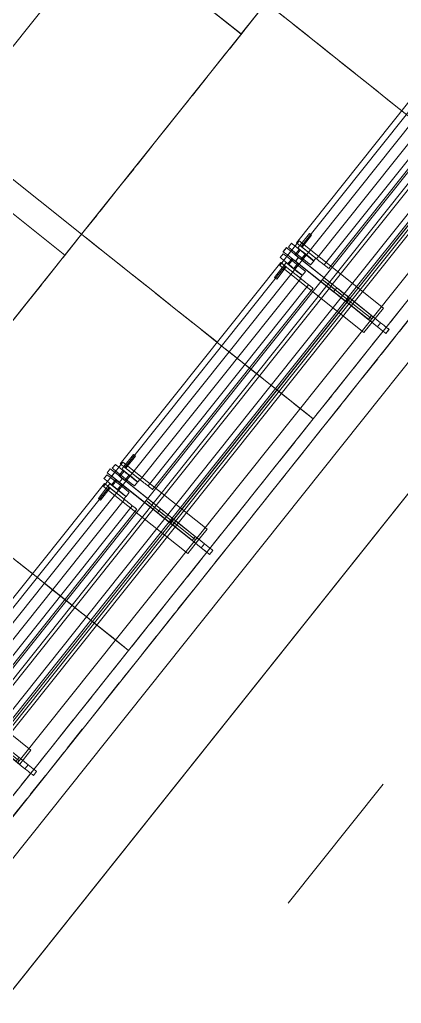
# Model space of a CAD drawing. Header units: millimetres. Extents: x -50172 to 90294, y -80883 to 25069.
# Drawn here: x -10963 to -10255, y -64089 to -62262 of the extents above; entities that cross this region are included whole.
import ezdxf
from ezdxf.enums import TextEntityAlignment as Align

# ---------------------------------------------------------------- set-up
doc = ezdxf.new("R2010")
doc.units = ezdxf.units.MM
doc.header["$MEASUREMENT"] = 0
for name, pattern in [('Dashed', [564.444447, 282.222223, -282.222223]), ('Double Dashed', [1093.611073, 529.166651, -211.666656, 141.111112, -211.666656]), ('Hidden Line', [55, 45, -10])]:
    doc.linetypes.add(name, pattern=pattern)
for name, color, linetype in [('A-20-M_Floor_Slab', 7, 'Continuous'), ('A-25-M_Wall_Ext', 7, 'Continuous'), ('New_A-05-M_Gross_Int_Plant', 7, 'Continuous'), ('New_A-15-MG_Structural_Grid_Phase_2', 7, 'Continuous'), ('New_A-20-M_Floor_Slab', 7, 'Continuous'), ('New_A-35-M_FFE_Fixed', 7, 'Continuous')]:
    doc.layers.add(name, color=color, linetype=linetype)
for name, color, linetype, lineweight in [('A-20-M_Floor_Slab_Pen_No__89', 8, 'Continuous', 20), ('A-25-M_Wall_Ext_Pen_No__1', 7, 'Continuous', 13), ('New_A-20-M_Floor_Slab_Pen_No__89', 8, 'Continuous', 20), ('New_A-35-M_FFE_Fixed_Pen_No__1', 7, 'Continuous', 13), ('New_A-35-M_FFE_Fixed_Pen_No__101', 252, 'Continuous', 15), ('New_A-35-M_FFE_Fixed_Pen_No__93', 8, 'Continuous', 13), ('New_A-95-P_Drawing_Pen_No__1', 7, 'Continuous', 13), ('New_ArchiCAD Zone Stamps_Pen_No__6', 7, 'Continuous', 35)]:
    doc.layers.add(name, color=color, linetype=linetype, lineweight=lineweight)
for name, color, linetype, lineweight, true_color in [('A-25-M_Wall_Ext_Pen_No__107', 7, 'Continuous', 15, 0xa6a6a6), ('New_A-05-M_Gross_Int_Plant_Pen_No__74', 7, 'Continuous', 20, 0x606060), ('New_A-15-MG_Structural_Grid_Phase_2_Pen_No__222', 7, 'Continuous', 13, 0x65af33)]:
    doc.layers.add(name, color=color, linetype=linetype, lineweight=lineweight, true_color=true_color)
doc.styles.add('GENERATED_STYLE_1', font='')
doc.styles.add('GENERATED_STYLE_3', font='')
doc.styles.add('GENERATED_STYLE_4', font='')
doc.styles.get('GENERATED_STYLE_1').set_extended_font_data('Arial', bold=True)
doc.styles.get('GENERATED_STYLE_3').set_extended_font_data('Arial')
doc.styles.get('GENERATED_STYLE_4').set_extended_font_data('Swis721 BT')
pattern_1 = [(60, (0, 0), (-43.30127, 25), []), (120, (0, 0), (43.30127, 25), [])]

# ---------------------------------------------------------------- blocks, each defined once
blk = doc.blocks.new('Slab_32_1', base_point=(-12314.3, -62404.7))
at = {"layer": 'New_A-20-M_Floor_Slab_Pen_No__89', "linetype": 'Continuous', "flags": 128}
blk.add_lwpolyline([(-12314.3, -62404.7), (-5805, -54238.8), (-4867.1, -54647.8), (-11706.5, -63227.8)], close=True, dxfattribs=at)
blk = doc.blocks.new('Slab_33_1', base_point=(-11736.2, -63187.5))
at = {"layer": 'New_A-20-M_Floor_Slab_Pen_No__89', "linetype": 'Continuous', "flags": 128}
blk.add_lwpolyline([(-11736.2, -63187.5), (-4913, -54627.8), (-3975.1, -55036.8), (-11128.5, -64010.6)], close=True, dxfattribs=at)
blk = doc.blocks.new('Slab_39_1', base_point=(-38219.5, -69632.2))
at = {"layer": 'New_A-20-M_Floor_Slab_Pen_No__89', "linetype": 'Continuous', "flags": 128}
blk.add_lwpolyline([(-1528.2, -54467.3), (-3238, -53721.8), (-3279.6, -53703.6), (-3957.2, -55257.7), (-11146.6, -64276.8), (-12154.4, -65020.9), (-23053, -69300.9), (-24297.8, -69441.4)], dxfattribs=at)
blk = doc.blocks.new('VENTS__5_1', base_point=(-30958.5, -71277.4))
at = {"layer": 'New_A-05-M_Gross_Int_Plant_Pen_No__74', "linetype": 'Continuous'}
blk.add_arc((-26782.7, -43787.3), 28124.1, 246.43121, 336.44961, dxfattribs=at)
at = {"layer": 'New_ArchiCAD Zone Stamps_Pen_No__6'}
for tag, height, style, p in [('ROOM_NAME', 250, 'GENERATED_STYLE_1', (-31302.6, -70145.2)), ('zoneNameLine2', 250, 'GENERATED_STYLE_1', (-31491, -70577.3)), ('measuredAreaCode', 200, 'GENERATED_STYLE_3', (-31679.5, -70998)), ('DUMMY_649', 200, 'GENERATED_STYLE_3', (-31372.1, -71132.1)), ('DUMMY_650', 200, 'GENERATED_STYLE_3', (-30882.7, -71345.4)), ('DUMMY_651', 133.3, 'GENERATED_STYLE_3', (-30603.4, -71452))]:
    blk.add_attdef(tag, text='', height=height, rotation=336.4404, dxfattribs=dict(at, style=style)).set_placement(p, align=Align.TOP_LEFT)
blk = doc.blocks.new('Slab_67_1', base_point=(-3541.3, -53916.8))
at = {"layer": 'A-20-M_Floor_Slab_Pen_No__89', "linetype": 'Continuous', "flags": 128}
blk.add_lwpolyline([(-3541.3, -53916.8), (-3357.9, -53996.7), (-3848.1, -55120.9), (-11146.6, -64276.8), (-12154.4, -65020.9), (-23053, -69300.9), (-24297.8, -69441.4), (-35876.3, -67698.6), (-37000.4, -67208.5), (-36920.5, -67025.1), (-35820.5, -67504.8), (-24294.1, -69239.7), (-23101.6, -69105.1), (-12252, -64844.3), (-11286.6, -64131.5), (-4020.9, -55016.8)], close=True, dxfattribs=at)
blk = doc.blocks.new('Wall_351_1', base_point=(-38294.6, -69816.9))
at = {"layer": 'A-25-M_Wall_Ext_Pen_No__107', "linetype": 'Continuous', "lineweight": 0, "true_color": 0x535353}
for points in [[(-38161.1, -69523.8, 0.417286), (-920.9, -54882.6), (-922.8, -54881.8, -0.417285), (-38160.3, -69522)], [(-38224.1, -69662.2, 0.417299), (-781.4, -54943), (-783.3, -54942.2, -0.417299), (-38223.3, -69660.3)]]:
    blk.add_hatch(color=251, dxfattribs=at).paths.add_polyline_path(points)
at = {"layer": 'A-25-M_Wall_Ext_Pen_No__107', "linetype": 'Continuous'}
h = blk.add_hatch(dxfattribs=at)
h.set_pattern_fill('Plaster_0001', color=256, style=0, pattern_type=2)
h.set_pattern_definition([(201.458, (0, 0), (-63.3617, 161.19955), [0, -100]), (201.458, (-14.85, -98.89), (-63.3617, 161.19955), [0, -100])])
h.paths.add_polyline_path([(-38160.3, -69522, 0.417285), (-922.8, -54881.8), (-936.5, -54875.8, -0.417284), (-38154.1, -69508.4)])
h = blk.add_hatch(dxfattribs=at)
h.set_pattern_fill('Batt_Insulation_0001', color=256, style=0, pattern_type=2)
h.set_pattern_definition(pattern_1)
h.paths.add_polyline_path([(-38273, -69769.5, 0.41731), (-673.1, -54989.8), (-764.9, -54950.1, -0.417301), (-38231.6, -69678.5)])
h = blk.add_hatch(dxfattribs=at)
h.set_pattern_fill('Plywood_0001', color=256, style=0, pattern_type=2)
h.set_pattern_definition([(0, (0, 0), (0, 200), [])])
h.paths.add_polyline_path([(-38231.6, -69678.5, 0.417301), (-764.9, -54950.1), (-781.4, -54943, -0.417299), (-38224.1, -69662.2)])
h = blk.add_hatch(dxfattribs=at)
h.set_pattern_fill('Batt_Insulation_0001', color=256, style=0, pattern_type=2)
h.set_pattern_definition(pattern_1)
h.paths.add_polyline_path([(-38283.4, -69792.3, 0.417312), (-650.2, -54999.7), (-673.1, -54989.8, -0.41731), (-38273, -69769.5)])
blk.add_hatch(color=256, dxfattribs=at).paths.add_polyline_path([(-38294.6, -69816.9, 0.417314), (-625.4, -55010.5), (-650.2, -54999.7, -0.417312), (-38283.4, -69792.3)])
at = {"layer": 'A-25-M_Wall_Ext_Pen_No__1', "linetype": 'Continuous'}
for radius, start, end in [(28147.8, 246.16247, 336.76276), (28145.8, 246.16252, 336.76277), (28130.8, 246.16287, 336.76285), (28317.8, 246.15854, 336.76179), (28299.8, 246.15895, 336.76189), (28297.8, 246.159, 336.7619), (28417.8, 246.15624, 336.76122), (28469.8, 246.15506, 336.76093), (28442.8, 246.15567, 336.76108)]:
    blk.add_arc((-26785.3, -43777.2), radius, start, end, dxfattribs=at)
blk = doc.blocks.new('Standard grid marker_26')
at = {"layer": 'New_A-15-MG_Structural_Grid_Phase_2_Pen_No__222', "linetype": 'Double Dashed'}
blk.add_arc((0, 0), 27977.6, 0, 90.63597, dxfattribs=at)
at = {"layer": 'New_A-15-MG_Structural_Grid_Phase_2_Pen_No__222', "style": 'GENERATED_STYLE_4'}
blk.add_attdef('AC_MarkerText_1', text='', height=350, rotation=90.3066, dxfattribs=at).set_placement((-1326.2, 28008), align=Align.MIDDLE_CENTER)
blk = doc.blocks.new('Montpelier with surface-row end')
at = {"layer": 'New_A-35-M_FFE_Fixed_Pen_No__93', "linetype": 'Continuous'}
for p, q in [((390, 790.2), (0, 790.2)), ((0, 790.2), (0, 0))]:
    blk.add_line(p, q, dxfattribs=at)
blk = doc.blocks.new('Montpelier without surface')
at = {"layer": 'New_A-35-M_FFE_Fixed_Pen_No__1', "linetype": 'Continuous'}
for p, q in [((0.8, 534.5), (0, 534.5)), ((0, 525), (0, 534.5)), ((2.4, 534.5), (0.8, 534.5)), ((4.9, 534.5), (2.4, 534.5)), ((8, 534.5), (4.9, 534.5)), ((11.7, 534.5), (8, 534.5)), ((15.7, 534.5), (11.7, 534.5)), ((19.9, 534.5), (15.7, 534.5)), ((37.3, 534.5), (19.9, 534.5)), ((19.9, 525), (19.9, 534.5)), ((32.8, 534), (232.8, 534)), ((32.8, 534), (32.8, 500.6)), ((41.5, 534.5), (37.3, 534.5)), ((37.3, 534.5), (37.3, 525)), ((87.7, 534.5), (41.5, 534.5)), ((41.5, 525), (41.5, 534.5)), ((94.2, 534.5), (87.7, 534.5)), ((87.7, 525), (87.7, 534.5)), ((95.4, 534.5), (94.2, 534.5)), ((94.2, 525), (94.2, 534.5)), ((97.5, 534.5), (95.4, 534.5)), ((100.5, 534.5), (97.5, 534.5)), ((104.2, 534.5), (100.5, 534.5)), ((108.5, 534.5), (104.2, 534.5)), ((113.4, 534.5), (108.5, 534.5)), ((118.5, 534.5), (113.4, 534.5)), ((123.9, 534.5), (118.5, 534.5)), ((214.7, 534.5), (123.9, 534.5)), ((123.9, 525), (123.9, 534.5)), ((224.9, 534.5), (214.7, 534.5)), ((214.7, 525), (214.7, 534.5)), ((233.8, 534.5), (224.9, 534.5)), ((232.8, 534), (232.8, 500.6)), ((240.3, 534.5), (233.8, 534.5)), ((243.5, 534.5), (240.3, 534.5)), ((243.5, 525), (243.5, 534.5)), ((0, 525), (0.8, 525)), ((0.8, 525), (2.4, 525)), ((2.4, 525), (4.9, 525)), ((4.9, 525), (8, 525)), ((8, 525), (11.7, 525)), ((11.7, 525), (15.7, 525)), ((15.7, 525), (19.9, 525)), ((19.9, 525), (37.3, 525)), ((37.3, 529.7), (37.3, 4.8)), ((37.3, 529.7), (37.3, 529.7)), ((37.3, 529.7), (81.9, 529.7)), ((37.3, 529.7), (37.3, 4.8)), ((37.3, 525), (41.5, 525)), ((41.5, 525), (87.7, 525)), ((81.9, 529.7), (81.9, 4.8)), ((81.9, 529.7), (82.9, 529.7)), ((82.9, 529.7), (83.9, 529.7)), ((83.9, 529.7), (84.9, 529.7)), ((84.9, 529.7), (85.7, 529.7)), ((85.7, 529.7), (86.5, 529.7)), ((86.5, 529.7), (87.1, 529.7)), ((87.1, 529.7), (87.5, 529.7)), ((87.5, 529.7), (87.8, 529.7)), ((87.7, 525), (94.2, 525)), ((87.8, 529.7), (87.8, 4.8)), ((87.8, 529.7), (87.8, 4.8)), ((87.8, 529.7), (92.6, 529.7)), ((87.8, 529.7), (87.8, 529.7)), ((92.6, 529.7), (92.6, 4.8)), ((92.6, 529.7), (92.7, 529.7)), ((92.7, 529.7), (96.5, 529.7)), ((92.7, 529.7), (92.7, 4.8)), ((94.2, 525), (95.4, 525)), ((95.4, 525), (97.5, 525)), ((96.5, 529.7), (99, 529.7)), ((96.5, 529.7), (96.5, 4.8)), ((97.5, 525), (100.5, 525)), ((99, 529.7), (102.2, 529.7)), ((100.5, 525), (104.2, 525)), ((102.2, 529.7), (106, 529.7)), ((104.2, 525), (108.5, 525)), ((106, 529.7), (110.4, 529.7)), ((108.5, 525), (113.4, 525)), ((110.4, 529.7), (115.5, 529.7)), ((113.4, 525), (118.5, 525)), ((115.5, 529.7), (121.1, 529.7)), ((118.5, 525), (123.9, 525)), ((121.1, 529.7), (127.4, 529.7)), ((123.9, 525), (214.7, 525)), ((127.4, 529.7), (134.3, 529.7)), ((134.3, 529.7), (141.6, 529.7)), ((134.3, 529.7), (134.3, 4.8)), ((141.6, 529.7), (147.3, 529.7)), ((147.3, 529.7), (151.4, 529.7)), ((151.4, 529.7), (153.8, 529.7)), ((153.8, 529.7), (154.5, 529.7)), ((154.5, 529.7), (154.5, 4.8)), ((188.4, 522.1), (190.4, 522.1)), ((188.4, 522.1), (188.4, 512.8)), ((188.4, 512.8), (190.4, 512.8)), ((188.4, 512.1), (189.3, 512.1)), ((188.4, 512.1), (188.4, 506.3)), ((189.3, 512.1), (191.7, 512.1)), ((190.4, 522.1), (196.1, 522.1)), ((190.4, 512.8), (196.1, 512.8)), ((191.7, 512.1), (195.7, 512.1)), ((195.7, 512.1), (200.8, 512.1)), ((196.1, 522.1), (204.7, 522.1)), ((196.1, 512.8), (204.7, 512.8)), ((200.8, 512.1), (206.9, 512.1)), ((204.7, 522.1), (214.7, 522.1)), ((204.7, 512.8), (214.7, 512.8)), ((206.5, 525.3), (207, 525.3)), ((206.5, 525.3), (206.5, 512.8)), ((206.5, 512.8), (207, 512.8)), ((206.9, 512.1), (213.4, 512.1)), ((207, 525.3), (208.6, 525.3)), ((207, 512.8), (208.6, 512.8)), ((208.6, 525.3), (210.8, 525.3)), ((208.6, 512.8), (210.8, 512.8)), ((209, 525.3), (209.5, 525.3)), ((209, 525.3), (209, 512.8)), ((209, 512.8), (209.5, 512.8)), ((209.5, 525.3), (211, 525.3)), ((209.5, 512.8), (211, 512.8)), ((210.8, 525.3), (213.5, 525.3)), ((210.8, 512.8), (213.5, 512.8)), ((211, 525.3), (213.3, 525.3)), ((211, 512.8), (213.3, 512.8)), ((213.3, 525.3), (216, 525.3)), ((213.3, 512.8), (216, 512.8)), ((213.4, 512.1), (220.1, 512.1)), ((213.5, 525.3), (216.2, 525.3)), ((213.5, 512.8), (216.2, 512.8)), ((214.7, 525), (224.9, 525)), ((214.7, 522.1), (224.8, 522.1)), ((214.7, 512.8), (224.8, 512.8)), ((216, 525.3), (218.6, 525.3)), ((216, 512.8), (218.6, 512.8)), ((216.2, 525.3), (218.5, 525.3)), ((216.2, 512.8), (218.5, 512.8)), ((218.5, 525.3), (220, 525.3)), ((218.5, 512.8), (220, 512.8)), ((218.6, 525.3), (220.9, 525.3)), ((218.6, 512.8), (220.9, 512.8)), ((220, 525.3), (220.5, 525.3)), ((220, 512.8), (220.5, 512.8)), ((220.1, 512.1), (226.4, 512.1)), ((220.5, 525.3), (220.5, 512.8)), ((220.9, 525.3), (222.4, 525.3)), ((220.9, 512.8), (222.4, 512.8)), ((222.4, 525.3), (223, 525.3)), ((222.4, 512.8), (223, 512.8)), ((223, 525.3), (223, 512.8)), ((224.8, 522.1), (233.4, 522.1)), ((224.8, 512.8), (233.4, 512.8)), ((224.9, 525), (233.8, 525)), ((226.4, 512.1), (226.4, 506.3)), ((233.4, 522.1), (239.1, 522.1)), ((233.4, 512.8), (239.1, 512.8)), ((233.8, 525), (240.3, 525)), ((239.1, 522.1), (241.1, 522.1)), ((239.1, 512.8), (241.1, 512.8)), ((240.3, 525), (243.5, 525)), ((241.1, 522.1), (241.1, 512.8)), ((32.8, 500.6), (232.8, 500.6)), ((157.9, 28.2), (157.9, 506.3)), ((157.9, 506.3), (158.6, 506.3)), ((158.6, 506.3), (159.9, 506.3)), ((159.9, 506.3), (162.1, 506.3)), ((162.1, 506.3), (165, 506.3)), ((165, 506.3), (168.6, 506.3)), ((168.6, 506.3), (169.6, 506.3)), ((168.6, 28.2), (168.6, 506.3)), ((169.6, 506.3), (171.1, 506.3)), ((171.1, 506.3), (173.1, 506.3)), ((173.1, 506.3), (175.6, 506.3)), ((175.6, 506.3), (178.3, 506.3)), ((178.3, 506.3), (181.2, 506.3)), ((181.2, 506.3), (184.3, 506.3)), ((184.3, 506.3), (187.2, 506.3)), ((187.2, 506.3), (223.8, 506.3)), ((187.2, 28.2), (187.2, 506.3)), ((188.4, 506.3), (189.3, 506.3)), ((189.3, 506.3), (191.7, 506.3)), ((191.7, 506.3), (195.7, 506.3)), ((195.7, 506.3), (200.8, 506.3)), ((200.8, 506.3), (206.9, 506.3)), ((206.9, 506.3), (213.4, 506.3)), ((213.4, 506.3), (220.1, 506.3)), ((220.1, 506.3), (226.4, 506.3)), ((221.4, 506.3), (221.4, 477.7)), ((221.4, 506.3), (226.4, 506.3)), ((223.8, 506.3), (226.4, 506.3)), ((223.8, 28.2), (223.8, 506.3)), ((226.4, 506.3), (226.4, 477.7)), ((226.4, 506.3), (228.7, 506.3)), ((228.7, 506.3), (230.7, 506.3)), ((230.7, 506.3), (232.4, 506.3)), ((232.4, 506.3), (233.6, 506.3)), ((233.6, 506.3), (234.4, 506.3)), ((234.4, 506.3), (234.8, 506.3)), ((234.8, 28.2), (234.8, 506.3)), ((221.4, 477.7), (226.4, 477.7)), ((221.4, 28.2), (221.4, 56.8)), ((221.4, 56.8), (226.4, 56.8)), ((226.4, 28.2), (226.4, 56.8)), ((32.8, 0), (32.8, 33.4)), ((32.8, 33.4), (232.8, 33.4)), ((157.9, 28.2), (158.6, 28.2)), ((158.6, 28.2), (159.9, 28.2)), ((159.9, 28.2), (162.1, 28.2)), ((162.1, 28.2), (165, 28.2)), ((165, 28.2), (168.6, 28.2)), ((168.6, 28.2), (169.6, 28.2)), ((169.6, 28.2), (171.1, 28.2)), ((171.1, 28.2), (173.1, 28.2)), ((173.1, 28.2), (175.6, 28.2)), ((175.6, 28.2), (178.3, 28.2)), ((178.3, 28.2), (181.2, 28.2)), ((181.2, 28.2), (184.3, 28.2)), ((184.3, 28.2), (187.2, 28.2)), ((187.2, 28.2), (223.8, 28.2)), ((188.4, 22.4), (188.4, 28.2)), ((188.4, 28.2), (189.3, 28.2)), ((188.4, 22.4), (189.3, 22.4)), ((188.4, 21.7), (190.4, 21.7)), ((188.4, 12.4), (188.4, 21.7)), ((189.3, 28.2), (191.7, 28.2)), ((189.3, 22.4), (191.7, 22.4)), ((190.4, 21.7), (196.1, 21.7)), ((191.7, 28.2), (195.7, 28.2)), ((191.7, 22.4), (195.7, 22.4)), ((195.7, 28.2), (200.8, 28.2)), ((195.7, 22.4), (200.8, 22.4)), ((196.1, 21.7), (204.7, 21.7)), ((200.8, 28.2), (206.9, 28.2)), ((200.8, 22.4), (206.9, 22.4)), ((204.7, 21.7), (214.7, 21.7)), ((206.5, 9.2), (206.5, 21.7)), ((206.5, 21.7), (207, 21.7)), ((206.9, 28.2), (213.4, 28.2)), ((206.9, 22.4), (213.4, 22.4)), ((207, 21.7), (208.6, 21.7)), ((208.6, 21.7), (210.8, 21.7)), ((209, 9.2), (209, 21.7)), ((209, 21.7), (209.5, 21.7)), ((209.5, 21.7), (211, 21.7)), ((210.8, 21.7), (213.5, 21.7)), ((211, 21.7), (213.3, 21.7)), ((213.3, 21.7), (216, 21.7)), ((213.4, 28.2), (220.1, 28.2)), ((213.4, 22.4), (220.1, 22.4)), ((213.5, 21.7), (216.2, 21.7)), ((214.7, 21.7), (224.8, 21.7)), ((216, 21.7), (218.6, 21.7)), ((216.2, 21.7), (218.5, 21.7)), ((218.5, 21.7), (220, 21.7)), ((218.6, 21.7), (220.9, 21.7)), ((220, 21.7), (220.5, 21.7)), ((220.1, 28.2), (226.4, 28.2)), ((220.1, 22.4), (226.4, 22.4)), ((220.5, 9.2), (220.5, 21.7)), ((220.9, 21.7), (222.4, 21.7)), ((221.4, 28.2), (226.4, 28.2)), ((222.4, 21.7), (223, 21.7)), ((223, 9.2), (223, 21.7)), ((223.8, 28.2), (226.4, 28.2)), ((224.8, 21.7), (233.4, 21.7)), ((226.4, 28.2), (228.7, 28.2)), ((226.4, 22.4), (226.4, 28.2)), ((228.7, 28.2), (230.7, 28.2)), ((230.7, 28.2), (232.4, 28.2)), ((232.4, 28.2), (233.6, 28.2)), ((232.8, 0), (232.8, 33.4)), ((233.4, 21.7), (239.1, 21.7)), ((233.6, 28.2), (234.4, 28.2)), ((234.4, 28.2), (234.8, 28.2)), ((239.1, 21.7), (241.1, 21.7)), ((241.1, 12.4), (241.1, 21.7)), ((0, 9.5), (0, 0)), ((0, 9.5), (0.8, 9.5)), ((0.8, 9.5), (2.4, 9.5)), ((2.4, 9.5), (4.9, 9.5)), ((4.9, 9.5), (8, 9.5)), ((8, 9.5), (11.7, 9.5)), ((11.7, 9.5), (15.7, 9.5)), ((15.7, 9.5), (19.9, 9.5)), ((19.9, 9.5), (37.3, 9.5)), ((19.9, 9.5), (19.9, 0)), ((37.3, 9.5), (41.5, 9.5)), ((37.3, 0), (37.3, 9.5)), ((81.9, 4.8), (37.3, 4.8)), ((37.3, 4.8), (37.3, 4.8)), ((41.5, 9.5), (41.5, 0)), ((41.5, 9.5), (87.7, 9.5)), ((82.9, 4.8), (81.9, 4.8)), ((83.9, 4.8), (82.9, 4.8)), ((84.9, 4.8), (83.9, 4.8)), ((85.7, 4.8), (84.9, 4.8)), ((86.5, 4.8), (85.7, 4.8)), ((87.1, 4.8), (86.5, 4.8)), ((87.5, 4.8), (87.1, 4.8)), ((87.8, 4.8), (87.5, 4.8)), ((87.7, 9.5), (94.2, 9.5)), ((87.7, 9.5), (87.7, 0)), ((92.6, 4.8), (87.8, 4.8)), ((87.8, 4.8), (87.8, 4.8)), ((92.7, 4.8), (92.6, 4.8)), ((96.5, 4.8), (92.7, 4.8)), ((94.2, 9.5), (95.4, 9.5)), ((94.2, 9.5), (94.2, 0)), ((95.4, 9.5), (97.5, 9.5)), ((99, 4.8), (96.5, 4.8)), ((97.5, 9.5), (100.5, 9.5)), ((102.2, 4.8), (99, 4.8)), ((100.5, 9.5), (104.2, 9.5)), ((106, 4.8), (102.2, 4.8)), ((104.2, 9.5), (108.5, 9.5)), ((110.4, 4.8), (106, 4.8)), ((108.5, 9.5), (113.4, 9.5)), ((115.5, 4.8), (110.4, 4.8)), ((113.4, 9.5), (118.5, 9.5)), ((121.1, 4.8), (115.5, 4.8)), ((118.5, 9.5), (123.9, 9.5)), ((127.4, 4.8), (121.1, 4.8)), ((123.9, 9.5), (214.7, 9.5)), ((123.9, 9.5), (123.9, 0)), ((134.3, 4.8), (127.4, 4.8)), ((141.6, 4.8), (134.3, 4.8)), ((147.3, 4.8), (141.6, 4.8)), ((151.4, 4.8), (147.3, 4.8)), ((153.8, 4.8), (151.4, 4.8)), ((154.5, 4.8), (153.8, 4.8)), ((188.4, 12.4), (190.4, 12.4)), ((190.4, 12.4), (196.1, 12.4)), ((196.1, 12.4), (204.7, 12.4)), ((204.7, 12.4), (214.7, 12.4)), ((206.5, 9.2), (207, 9.2)), ((207, 9.2), (208.6, 9.2)), ((208.6, 9.2), (210.8, 9.2)), ((209, 9.2), (209.5, 9.2)), ((209.5, 9.2), (211, 9.2)), ((210.8, 9.2), (213.5, 9.2)), ((211, 9.2), (213.3, 9.2)), ((213.3, 9.2), (216, 9.2)), ((213.5, 9.2), (216.2, 9.2)), ((214.7, 12.4), (224.8, 12.4)), ((214.7, 9.5), (224.9, 9.5)), ((214.7, 9.5), (214.7, 0)), ((216, 9.2), (218.6, 9.2)), ((216.2, 9.2), (218.5, 9.2)), ((218.5, 9.2), (220, 9.2)), ((218.6, 9.2), (220.9, 9.2)), ((220, 9.2), (220.5, 9.2)), ((220.9, 9.2), (222.4, 9.2)), ((222.4, 9.2), (223, 9.2)), ((224.8, 12.4), (233.4, 12.4)), ((224.9, 9.5), (233.8, 9.5)), ((233.4, 12.4), (239.1, 12.4)), ((233.8, 9.5), (240.3, 9.5)), ((239.1, 12.4), (241.1, 12.4)), ((240.3, 9.5), (243.5, 9.5)), ((243.5, 9.5), (243.5, 0)), ((0.8, 0), (0, 0)), ((2.4, 0), (0.8, 0)), ((4.9, 0), (2.4, 0)), ((8, 0), (4.9, 0)), ((11.7, 0), (8, 0)), ((15.7, 0), (11.7, 0)), ((19.9, 0), (15.7, 0)), ((37.3, 0), (19.9, 0)), ((32.8, 0), (232.8, 0)), ((41.5, 0), (37.3, 0)), ((87.7, 0), (41.5, 0)), ((94.2, 0), (87.7, 0)), ((95.4, 0), (94.2, 0)), ((97.5, 0), (95.4, 0)), ((100.5, 0), (97.5, 0)), ((104.2, 0), (100.5, 0)), ((108.5, 0), (104.2, 0)), ((113.4, 0), (108.5, 0)), ((118.5, 0), (113.4, 0)), ((123.9, 0), (118.5, 0)), ((214.7, 0), (123.9, 0)), ((224.9, 0), (214.7, 0)), ((233.8, 0), (224.9, 0)), ((240.3, 0), (233.8, 0)), ((243.5, 0), (240.3, 0))]:
    blk.add_line(p, q, dxfattribs=at)
blk = doc.blocks.new('Montpelier with surface_2')
at = {"layer": 'New_A-35-M_FFE_Fixed_Pen_No__1', "linetype": 'Continuous'}
for p, q in [((0, 529.7), (0, 4.8)), ((390, 529.7), (0, 529.7)), ((0, 4.8), (390, 4.8))]:
    blk.add_line(p, q, dxfattribs=at)

msp = doc.modelspace()

# ---------------------------------------------------------------- linework, layer by layer
at = {"layer": 'New_A-35-M_FFE_Fixed_Pen_No__1', "linetype": 'Continuous', "flags": 128}
for points in [[(-11153.3, -62417.8), (-10810.5, -61987.7), (-10505.5, -62230.8), (-10848.4, -62660.9)], [(-11496.2, -62847.9), (-11153.3, -62417.8), (-10848.4, -62660.9), (-11191.2, -63091)], [(-10523.4, -62919.9), (-10574.7, -62879.1), (-10231.8, -62449), (-10180.6, -62489.9)], [(-10418.3, -63003.7), (-10075.5, -62573.7), (-10231.8, -62449), (-10574.7, -62879.1)], [(-10418.3, -63003.7), (-10496.5, -62941.4), (-10153.7, -62511.3), (-10075.5, -62573.7)], [(-10866.2, -63350), (-10917.5, -63309.1), (-10574.7, -62879.1), (-10523.4, -62919.9)], [(-10761.1, -63433.8), (-10418.3, -63003.7), (-10574.7, -62879.1), (-10917.5, -63309.1)], [(-10761.1, -63433.8), (-10839.3, -63371.5), (-10496.5, -62941.4), (-10418.3, -63003.7)], [(-11209.1, -63780.1), (-11260.3, -63739.2), (-10917.5, -63309.1), (-10866.2, -63350)], [(-11103.9, -63863.9), (-10761.1, -63433.8), (-10917.5, -63309.1), (-11260.3, -63739.2)], [(-11103.9, -63863.9), (-11182.1, -63801.6), (-10839.3, -63371.5), (-10761.1, -63433.8)]]:
    msp.add_lwpolyline(points, close=True, dxfattribs=at)
at = {"layer": 'New_A-35-M_FFE_Fixed_Pen_No__101', "linetype": 'Hidden Line', "flags": 128}
msp.add_lwpolyline([(-11286.6, -64131.5), (-4020.9, -55016.8)], dxfattribs=at)
for points in [[(-10075.5, -62573.7), (-10505.5, -62230.8), (-10162.7, -61800.7), (-9732.6, -62143.6)], [(-10418.3, -63003.7), (-10848.4, -62660.9), (-10505.5, -62230.8), (-10075.5, -62573.7)], [(-10761.1, -63433.8), (-11191.2, -63091), (-10848.4, -62660.9), (-10418.3, -63003.7)], [(-11103.9, -63863.9), (-11534, -63521.1), (-11191.2, -63091), (-10761.1, -63433.8)]]:
    msp.add_lwpolyline(points, close=True, dxfattribs=at)
at = {"layer": 'New_A-95-P_Drawing_Pen_No__1', "linetype": 'Dashed'}
msp.add_line((-10816.5, -64344.4), (-3708.6, -55427.6), dxfattribs=at)
at = {"layer": 'New_A-95-P_Drawing_Pen_No__1', "linetype": 'Continuous'}
msp.add_arc((-26783.5, -43782), 28261, 246.82787, 336.44041, dxfattribs=at)

# ---------------------------------------------------------------- block references
at = {"layer": 'A-20-M_Floor_Slab', "color": 8, "linetype": 'Continuous', "lineweight": 20}
msp.add_blockref('Slab_67_1', (-3541.3, -53916.8), dxfattribs=at)
at = {"layer": 'A-25-M_Wall_Ext', "color": 250, "lineweight": 50, "true_color": 0x2a2a2a}
msp.add_blockref('Wall_351_1', (-38294.6, -69816.9), dxfattribs=at)
at = {"layer": 'New_A-05-M_Gross_Int_Plant', "linetype": 'Continuous'}
msp.add_blockref('VENTS__5_1', (-30958.5, -71277.4), dxfattribs=at)
at = {"layer": 'New_A-15-MG_Structural_Grid_Phase_2', "color": 8, "linetype": 'Continuous', "lineweight": 15, "zscale": 1000, "rotation": 246.1337837427074}
msp.add_blockref('Standard grid marker_26', (-26783.5, -43781.2), dxfattribs=at)
at = {"layer": 'New_A-20-M_Floor_Slab', "color": 8, "linetype": 'Continuous', "lineweight": 20}
for name, p in [('Slab_39_1', (-38219.5, -69632.2)), ('Slab_32_1', (-12314.3, -62404.7)), ('Slab_33_1', (-11736.2, -63187.5))]:
    msp.add_blockref(name, p, dxfattribs=at)
at = {"layer": 'New_A-35-M_FFE_Fixed', "color": 251, "linetype": 'Continuous', "lineweight": 20, "true_color": 0x606060, "xscale": -1, "zscale": 1000}
for name, p, rotation in [('Montpelier with surface_2', (-10555.3, -62292.6), 321.4404118616064), ('Montpelier with surface_2', (-10882.6, -62703.2), 321.4404118616064), ('Montpelier with surface-row end', (-11372.3, -63317.5), 321.4404118615996)]:
    msp.add_blockref(name, p, dxfattribs=dict(at, rotation=rotation))
at = {"layer": 'New_A-35-M_FFE_Fixed', "color": 251, "linetype": 'Continuous', "lineweight": 20, "true_color": 0x606060, "zscale": 1000, "rotation": 141.440411861599}
for p in [(-9950.4, -62427), (-10277.6, -62837.6), (-10604.9, -63248.1)]:
    msp.add_blockref('Montpelier without surface', p, dxfattribs=at)

doc.saveas('drawing.dxf')
